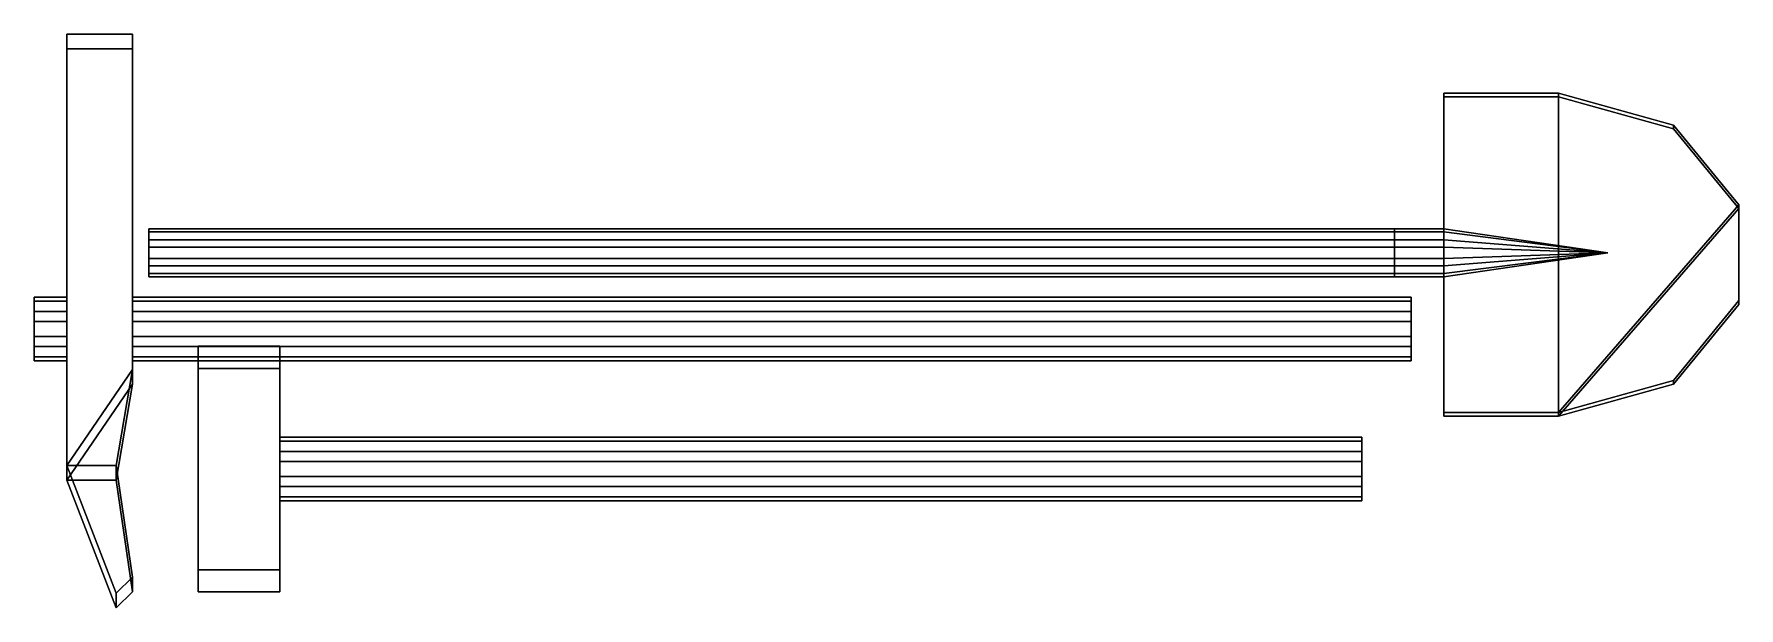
# Model space of a CAD drawing. Extents: x -0.46 to 0.58, y 2.75 to 3.1.
import ezdxf

# ---------------------------------------------------------------- set-up
doc = ezdxf.new("R2010")
doc.units = 0
doc.layers.add('TOOLS', color=3, linetype='CONTINUOUS')

msp = doc.modelspace()

# ---------------------------------------------------------------- linework, layer by layer
at = {"layer": 'TOOLS'}
for points in [[(-0.44, 2.8359, 1.5597), (-0.4, 2.8944, 1.5462), (-0.4, 3.099, 1.499), (-0.44, 3.099, 1.499)], [(-0.44, 3.099, 1.499), (-0.4, 3.099, 1.499), (-0.4, 3.09, 1.46), (-0.44, 3.09, 1.46)], [(-0.44, 3.09, 1.46), (-0.44, 2.8269, 1.5207), (-0.44, 2.8359, 1.5597), (-0.44, 3.099, 1.499)], [(-0.4, 3.09, 1.46), (-0.4, 2.8854, 1.5072), (-0.44, 2.8269, 1.5207), (-0.44, 3.09, 1.46)], [(-0.4, 3.099, 1.499), (-0.4, 2.8944, 1.5462), (-0.4, 2.8854, 1.5072), (-0.4, 3.09, 1.46)], [(0.4, 3.063, 1.4765), (0.47, 3.063, 1.4765), (0.47, 3.0608, 1.4667), (0.4, 3.0608, 1.4667)], [(0.47, 2.8681, 1.5215), (0.47, 3.063, 1.4765), (0.4, 3.063, 1.4765), (0.4, 2.8681, 1.5215)], [(0.4, 2.8681, 1.5215), (0.4, 3.063, 1.4765), (0.4, 3.0608, 1.4667), (0.4, 2.8659, 1.5117)], [(0.4, 3.0608, 1.4667), (0.47, 3.0608, 1.4667), (0.47, 2.8659, 1.5117), (0.4, 2.8659, 1.5117)], [(0.47, 2.8681, 1.5215), (0.58, 2.9948, 1.4922), (0.54, 3.0435, 1.481), (0.47, 3.063, 1.4765)], [(0.47, 3.063, 1.4765), (0.54, 3.0435, 1.481), (0.54, 3.0413, 1.4712), (0.47, 3.0608, 1.4667)], [(0.54, 3.0413, 1.4712), (0.58, 2.9926, 1.4825), (0.47, 2.8659, 1.5117), (0.47, 3.0608, 1.4667)], [(0.54, 3.0435, 1.481), (0.58, 2.9948, 1.4922), (0.58, 2.9926, 1.4825), (0.54, 3.0413, 1.4712)], [(0.54, 2.8876, 1.517), (0.58, 2.9364, 1.5057), (0.58, 2.9948, 1.4922), (0.47, 2.8681, 1.5215)], [(0.58, 2.9926, 1.4825), (0.58, 2.9341, 1.496), (0.54, 2.8854, 1.5072), (0.47, 2.8659, 1.5117)], [(0.58, 2.9948, 1.4922), (0.58, 2.9364, 1.5057), (0.58, 2.9341, 1.496), (0.58, 2.9926, 1.4825)], [(0.37, 2.9783, 1.5069), (0.37, 2.9802, 1.4956), (-0.39, 2.9802, 1.4956), (-0.39, 2.9783, 1.5069)], [(0.37, 2.9802, 1.4956), (0.37, 2.9735, 1.4863), (-0.39, 2.9735, 1.4863), (-0.39, 2.9802, 1.4956)], [(-0.39, 2.9735, 1.4863), (-0.39, 2.9622, 1.4844), (-0.39, 2.9529, 1.491), (-0.39, 2.9802, 1.4956)], [(-0.39, 2.9802, 1.4956), (-0.39, 2.9529, 1.491), (-0.39, 2.951, 1.5024), (-0.39, 2.9783, 1.5069)], [(0.37, 2.969, 1.5136), (0.37, 2.9783, 1.5069), (-0.39, 2.9783, 1.5069), (-0.39, 2.969, 1.5136)], [(-0.39, 2.9783, 1.5069), (-0.39, 2.951, 1.5024), (-0.39, 2.9576, 1.5117), (-0.39, 2.969, 1.5136)], [(0.4, 2.9783, 1.5069), (0.4, 2.9802, 1.4956), (0.37, 2.9802, 1.4956), (0.37, 2.9783, 1.5069)], [(0.4, 2.9802, 1.4956), (0.4, 2.9735, 1.4863), (0.37, 2.9735, 1.4863), (0.37, 2.9802, 1.4956)], [(0.4, 2.969, 1.5136), (0.4, 2.9783, 1.5069), (0.37, 2.9783, 1.5069), (0.37, 2.969, 1.5136)], [(0.4, 2.9735, 1.4863), (0.4, 2.9802, 1.4956), (0.5, 2.9656, 1.499)], [(0.4, 2.9802, 1.4956), (0.4, 2.9783, 1.5069), (0.5, 2.9656, 1.499)], [(0.4, 2.9783, 1.5069), (0.4, 2.969, 1.5136), (0.5, 2.9656, 1.499)], [(0.37, 2.9735, 1.4863), (0.37, 2.9622, 1.4844), (-0.39, 2.9622, 1.4844), (-0.39, 2.9735, 1.4863)], [(0.37, 2.9576, 1.5117), (0.37, 2.969, 1.5136), (-0.39, 2.969, 1.5136), (-0.39, 2.9576, 1.5117)], [(0.4, 2.9735, 1.4863), (0.4, 2.9622, 1.4844), (0.37, 2.9622, 1.4844), (0.37, 2.9735, 1.4863)], [(0.4, 2.9576, 1.5117), (0.4, 2.969, 1.5136), (0.37, 2.969, 1.5136), (0.37, 2.9576, 1.5117)], [(0.4, 2.9622, 1.4844), (0.4, 2.9735, 1.4863), (0.5, 2.9656, 1.499)], [(0.4, 2.969, 1.5136), (0.4, 2.9576, 1.5117), (0.5, 2.9656, 1.499)], [(0.4, 2.9576, 1.5117), (0.4, 2.951, 1.5024), (0.5, 2.9656, 1.499)], [(0.4, 2.951, 1.5024), (0.4, 2.9529, 1.491), (0.5, 2.9656, 1.499)], [(0.4, 2.9529, 1.491), (0.4, 2.9622, 1.4844), (0.5, 2.9656, 1.499)], [(0.37, 2.9622, 1.4844), (0.37, 2.9529, 1.491), (-0.39, 2.9529, 1.491), (-0.39, 2.9622, 1.4844)], [(0.37, 2.951, 1.5024), (0.37, 2.9576, 1.5117), (-0.39, 2.9576, 1.5117), (-0.39, 2.951, 1.5024)], [(0.4, 2.9622, 1.4844), (0.4, 2.9529, 1.491), (0.37, 2.9529, 1.491), (0.37, 2.9622, 1.4844)], [(0.4, 2.951, 1.5024), (0.4, 2.9576, 1.5117), (0.37, 2.9576, 1.5117), (0.37, 2.951, 1.5024)], [(0.37, 2.9529, 1.491), (0.37, 2.951, 1.5024), (-0.39, 2.951, 1.5024), (-0.39, 2.9529, 1.491)], [(0.4, 2.9529, 1.491), (0.4, 2.951, 1.5024), (0.37, 2.951, 1.5024), (0.37, 2.9529, 1.491)], [(-0.44, 2.9386, 1.5155), (-0.44, 2.9297, 1.503), (-0.46, 2.9297, 1.503), (-0.46, 2.9386, 1.5155)], [(-0.44, 2.9361, 1.5306), (-0.44, 2.9386, 1.5155), (-0.46, 2.9386, 1.5155), (-0.46, 2.9361, 1.5306)], [(-0.46, 2.9236, 1.5395), (-0.46, 2.9361, 1.5306), (-0.46, 2.9386, 1.5155), (-0.46, 2.9085, 1.5369)], [(-0.46, 2.9085, 1.5369), (-0.46, 2.9386, 1.5155), (-0.46, 2.9297, 1.503), (-0.46, 2.8996, 1.5245)], [(-0.44, 2.9236, 1.5395), (-0.44, 2.9361, 1.5306), (-0.46, 2.9361, 1.5306), (-0.46, 2.9236, 1.5395)], [(0.38, 2.9386, 1.5155), (0.38, 2.9297, 1.503), (-0.4, 2.9297, 1.503), (-0.4, 2.9386, 1.5155)], [(0.38, 2.9361, 1.5306), (0.38, 2.9386, 1.5155), (-0.4, 2.9386, 1.5155), (-0.4, 2.9361, 1.5306)], [(0.38, 2.9236, 1.5395), (0.38, 2.9361, 1.5306), (-0.4, 2.9361, 1.5306), (-0.4, 2.9236, 1.5395)], [(0.38, 2.9386, 1.5155), (0.38, 2.9022, 1.5094), (0.38, 2.9146, 1.5005), (0.38, 2.9297, 1.503)], [(0.38, 2.9361, 1.5306), (0.38, 2.8996, 1.5245), (0.38, 2.9022, 1.5094), (0.38, 2.9386, 1.5155)], [(0.38, 2.9236, 1.5395), (0.38, 2.9085, 1.5369), (0.38, 2.8996, 1.5245), (0.38, 2.9361, 1.5306)], [(0.54, 2.8854, 1.5072), (0.58, 2.9341, 1.496), (0.58, 2.9364, 1.5057), (0.54, 2.8876, 1.517)], [(-0.44, 2.9297, 1.503), (-0.44, 2.9146, 1.5005), (-0.46, 2.9146, 1.5005), (-0.46, 2.9297, 1.503)], [(-0.46, 2.8996, 1.5245), (-0.46, 2.9297, 1.503), (-0.46, 2.9146, 1.5005), (-0.46, 2.9022, 1.5094)], [(-0.44, 2.9085, 1.5369), (-0.44, 2.9236, 1.5395), (-0.46, 2.9236, 1.5395), (-0.46, 2.9085, 1.5369)], [(0.38, 2.9297, 1.503), (0.38, 2.9146, 1.5005), (-0.4, 2.9146, 1.5005), (-0.4, 2.9297, 1.503)], [(0.38, 2.9085, 1.5369), (0.38, 2.9236, 1.5395), (-0.4, 2.9236, 1.5395), (-0.4, 2.9085, 1.5369)], [(-0.44, 2.9146, 1.5005), (-0.44, 2.9022, 1.5094), (-0.46, 2.9022, 1.5094), (-0.46, 2.9146, 1.5005)], [(0.38, 2.9146, 1.5005), (0.38, 2.9022, 1.5094), (-0.4, 2.9022, 1.5094), (-0.4, 2.9146, 1.5005)], [(-0.44, 2.8996, 1.5245), (-0.44, 2.9085, 1.5369), (-0.46, 2.9085, 1.5369), (-0.46, 2.8996, 1.5245)], [(-0.44, 2.9022, 1.5094), (-0.44, 2.8996, 1.5245), (-0.46, 2.8996, 1.5245), (-0.46, 2.9022, 1.5094)], [(0.38, 2.8996, 1.5245), (0.38, 2.9085, 1.5369), (-0.4, 2.9085, 1.5369), (-0.4, 2.8996, 1.5245)], [(0.38, 2.9022, 1.5094), (0.38, 2.8996, 1.5245), (-0.4, 2.8996, 1.5245), (-0.4, 2.9022, 1.5094)], [(-0.36, 2.7722, 1.5949), (-0.31, 2.7722, 1.5949), (-0.31, 2.9086, 1.5635), (-0.36, 2.9086, 1.5635)], [(-0.36, 2.9086, 1.5635), (-0.31, 2.9086, 1.5635), (-0.31, 2.8951, 1.505), (-0.36, 2.8951, 1.505)], [(-0.36, 2.8951, 1.505), (-0.36, 2.7587, 1.5365), (-0.36, 2.7722, 1.5949), (-0.36, 2.9086, 1.5635)], [(-0.31, 2.9086, 1.5635), (-0.31, 2.7722, 1.5949), (-0.31, 2.7587, 1.5365), (-0.31, 2.8951, 1.505)], [(-0.44, 2.8359, 1.5597), (-0.41, 2.8359, 1.5597), (-0.4, 2.8944, 1.5462), (-0.44, 2.8359, 1.5597)], [(-0.4, 2.8944, 1.5462), (-0.41, 2.8359, 1.5597), (-0.41, 2.8269, 1.5207), (-0.4, 2.8854, 1.5072)], [(-0.31, 2.8951, 1.505), (-0.31, 2.7587, 1.5365), (-0.36, 2.7587, 1.5365), (-0.36, 2.8951, 1.505)], [(-0.4, 2.8854, 1.5072), (-0.41, 2.8269, 1.5207), (-0.44, 2.8269, 1.5207)], [(0.47, 2.8659, 1.5117), (0.54, 2.8854, 1.5072), (0.54, 2.8876, 1.517), (0.47, 2.8681, 1.5215)], [(0.4, 2.8659, 1.5117), (0.47, 2.8659, 1.5117), (0.47, 2.8681, 1.5215), (0.4, 2.8681, 1.5215)], [(0.35, 2.8506, 1.5606), (0.35, 2.8532, 1.5455), (-0.31, 2.8532, 1.5455), (-0.31, 2.8506, 1.5606)], [(0.35, 2.8532, 1.5455), (0.35, 2.8443, 1.533), (-0.31, 2.8443, 1.533), (-0.31, 2.8532, 1.5455)], [(0.35, 2.8382, 1.5695), (0.35, 2.8506, 1.5606), (-0.31, 2.8506, 1.5606), (-0.31, 2.8382, 1.5695)], [(0.35, 2.8506, 1.5606), (0.35, 2.8142, 1.5545), (0.35, 2.8167, 1.5394), (0.35, 2.8532, 1.5455)], [(0.35, 2.8532, 1.5455), (0.35, 2.8167, 1.5394), (0.35, 2.8292, 1.5305), (0.35, 2.8443, 1.533)], [(0.35, 2.8382, 1.5695), (0.35, 2.8231, 1.5669), (0.35, 2.8142, 1.5545), (0.35, 2.8506, 1.5606)], [(0.35, 2.8443, 1.533), (0.35, 2.8292, 1.5305), (-0.31, 2.8292, 1.5305), (-0.31, 2.8443, 1.533)], [(-0.41, 2.758, 1.5777), (-0.4, 2.7677, 1.5755), (-0.41, 2.8359, 1.5597), (-0.44, 2.8359, 1.5597)], [(-0.44, 2.8269, 1.5207), (-0.41, 2.749, 1.5387), (-0.41, 2.758, 1.5777), (-0.44, 2.8359, 1.5597)], [(-0.41, 2.8359, 1.5597), (-0.4, 2.7677, 1.5755), (-0.4, 2.7587, 1.5365), (-0.41, 2.8269, 1.5207)], [(0.35, 2.8231, 1.5669), (0.35, 2.8382, 1.5695), (-0.31, 2.8382, 1.5695), (-0.31, 2.8231, 1.5669)], [(0.35, 2.8292, 1.5305), (0.35, 2.8167, 1.5394), (-0.31, 2.8167, 1.5394), (-0.31, 2.8292, 1.5305)], [(-0.41, 2.8269, 1.5207), (-0.4, 2.7587, 1.5365), (-0.41, 2.749, 1.5387), (-0.44, 2.8269, 1.5207)], [(0.35, 2.8142, 1.5545), (0.35, 2.8231, 1.5669), (-0.31, 2.8231, 1.5669), (-0.31, 2.8142, 1.5545)], [(0.35, 2.8167, 1.5394), (0.35, 2.8142, 1.5545), (-0.31, 2.8142, 1.5545), (-0.31, 2.8167, 1.5394)], [(-0.41, 2.749, 1.5387), (-0.4, 2.7587, 1.5365), (-0.4, 2.7677, 1.5755), (-0.41, 2.758, 1.5777)], [(-0.36, 2.7587, 1.5365), (-0.31, 2.7587, 1.5365), (-0.31, 2.7722, 1.5949), (-0.36, 2.7722, 1.5949)]]:
    msp.add_3dface(points, dxfattribs=at)

doc.saveas('drawing.dxf')
